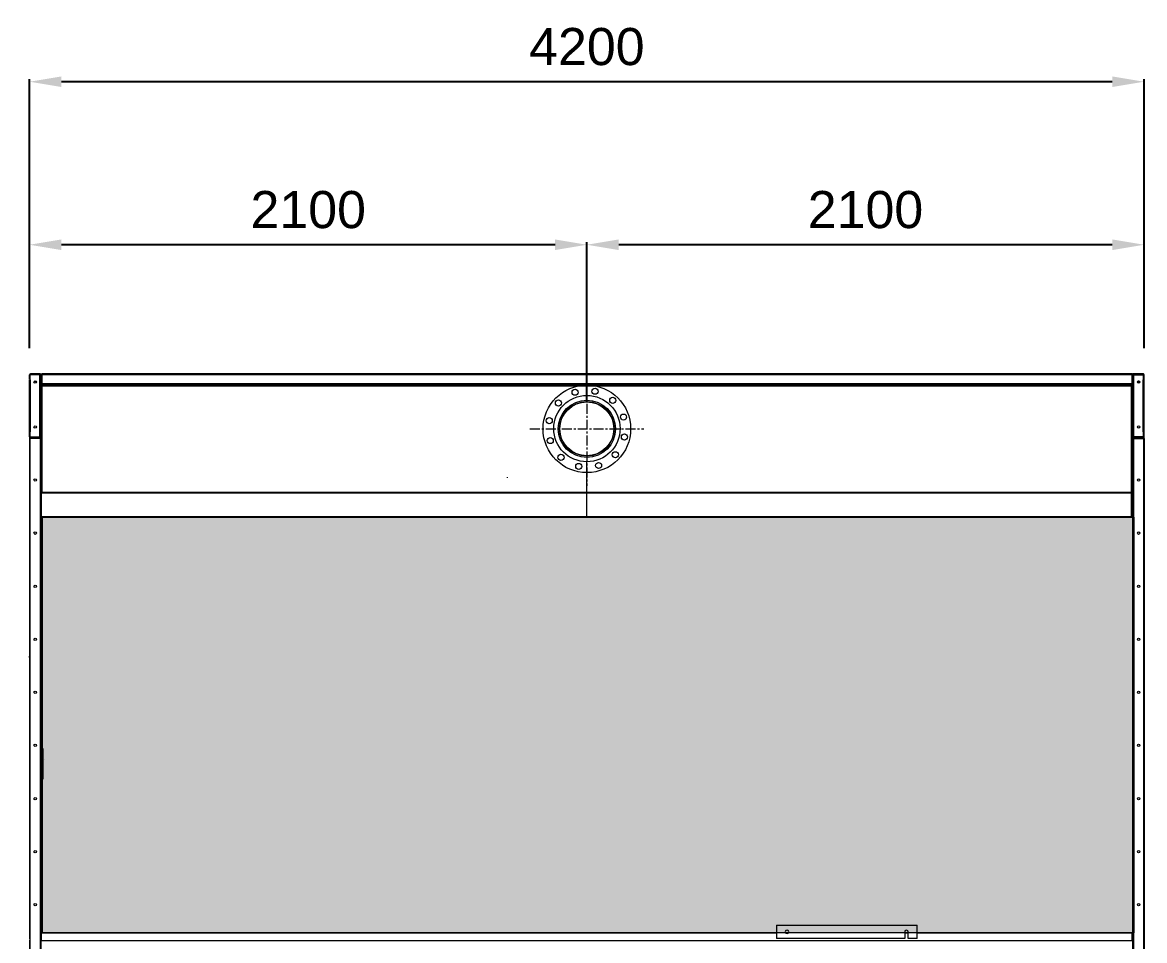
# Model space of a CAD drawing. Header units: millimetres. Extents: x 19537 to 50503, y 7619 to 29516.
# Drawn here: x 22318 to 26547, y 16584 to 20044 of the extents above; entities that cross this region are included whole.
import ezdxf

# ---------------------------------------------------------------- set-up
doc = ezdxf.new("R2010")
doc.units = ezdxf.units.MM
doc.linetypes.add('CENTER', pattern=[2, 1.25, -0.25, 0.25, -0.25])
doc.layers.add('center', color=1, linetype='CENTER')
doc.styles.get("Standard").update_dxf_attribs({"font": 'arial.ttf'})
doc.dimstyles.new('1.40', dxfattribs={"dimscale": 20, "dimtxt": 1.5, "dimasz": 1, "dimexe": 0.5, "dimexo": 0.5, "dimgap": 0.5, "dimtad": 1, "dimdec": 0, "dimzin": 0, "dimdsep": 46, "dimtxsty": 'Standard', "dimcen": 0, "dimclrd": 2, "dimclre": 2, "dimclrt": 3, "dimadec": 0, "dimazin": 0, "dimtfac": 1, "dimtdec": 0, "dimtmove": 0, "dimatfit": 0, "dimfxl": 1, "dimtolj": 1, "dimtzin": 0, "dimlwd": -1, "dimlwe": -1, "dimarcsym": 0})

# ---------------------------------------------------------------- blocks, each defined once
blk = doc.blocks.new('*D234')
at = {"color": 2, "transparency": 16777216}
for p, q in [((22345.3, 18815.8), (22345.3, 19215.9)), ((24325.3, 19205.9), (22465.3, 19205.9)), ((24445.3, 18613.2), (24445.3, 19215.9))]:
    blk.add_line(p, q, dxfattribs=at)
for points in [[(22465.3, 19225.9), (22465.3, 19185.9), (22345.3, 19205.9)], [(24325.3, 19225.9), (24325.3, 19185.9), (24445.3, 19205.9)]]:
    blk.add_solid(points, dxfattribs=at)
at = {"layer": 'Defpoints', "color": 0, "transparency": 16777216}
for p in [(22345.3, 19205.9), (22345.3, 18715.8), (24445.3, 18513.2)]:
    blk.add_point(p, dxfattribs=at)
at = {"color": 3, "lineweight": 5, "transparency": 16777216, "insert": (23395.3, 19337.4), "char_height": 140, "attachment_point": 5}
blk.add_mtext('\\A1;2100', dxfattribs=at)
blk = doc.blocks.new('*D228')
at = {"color": 2, "transparency": 16777216}
for p, q in [((24445.3, 18613.2), (24445.3, 19215.9)), ((26425.3, 19205.9), (24565.3, 19205.9)), ((26545.3, 18817.5), (26545.3, 19215.9))]:
    blk.add_line(p, q, dxfattribs=at)
for points in [[(24565.3, 19225.9), (24565.3, 19185.9), (24445.3, 19205.9)], [(26425.3, 19225.9), (26425.3, 19185.9), (26545.3, 19205.9)]]:
    blk.add_solid(points, dxfattribs=at)
at = {"layer": 'Defpoints', "color": 0, "transparency": 16777216}
for p in [(24445.3, 19205.9), (26545.3, 18717.5), (24445.3, 18513.2)]:
    blk.add_point(p, dxfattribs=at)
at = {"color": 3, "lineweight": 5, "transparency": 16777216, "insert": (25495.3, 19337.4), "char_height": 140, "attachment_point": 5}
blk.add_mtext('\\A1;2100', dxfattribs=at)
blk = doc.blocks.new('*D235')
at = {"color": 2, "transparency": 16777216}
for p, q in [((22345.3, 18815.8), (22345.3, 19830.2)), ((26425.3, 19820.2), (22465.3, 19820.2)), ((26545.3, 18815.9), (26545.3, 19830.2))]:
    blk.add_line(p, q, dxfattribs=at)
for points in [[(22465.3, 19840.2), (22465.3, 19800.2), (22345.3, 19820.2)], [(26425.3, 19840.2), (26425.3, 19800.2), (26545.3, 19820.2)]]:
    blk.add_solid(points, dxfattribs=at)
at = {"layer": 'Defpoints', "color": 0, "transparency": 16777216}
for p in [(22345.3, 19820.2), (22345.3, 18715.8), (26545.3, 18715.9)]:
    blk.add_point(p, dxfattribs=at)
at = {"color": 3, "lineweight": 5, "transparency": 16777216, "insert": (24445.3, 19951.7), "char_height": 140, "attachment_point": 5}
blk.add_mtext('\\A1;4200', dxfattribs=at)
blk = doc.blocks.new('*D236')
at = {"color": 2, "transparency": 16777216}
for p, q in [((22248.7, 18719.2), (21604.8, 18719.2)), ((21614.8, 18599.2), (21614.8, 15239.2)), ((22248.7, 15119.2), (21604.8, 15119.2))]:
    blk.add_line(p, q, dxfattribs=at)
for points in [[(21594.8, 18599.2), (21634.8, 18599.2), (21614.8, 18719.2)], [(21594.8, 15239.2), (21634.8, 15239.2), (21614.8, 15119.2)]]:
    blk.add_solid(points, dxfattribs=at)
at = {"layer": 'Defpoints', "color": 0, "transparency": 16777216}
for p in [(22348.7, 18719.2), (21614.8, 15119.2), (22348.7, 15119.2)]:
    blk.add_point(p, dxfattribs=at)
at = {"color": 3, "lineweight": 5, "transparency": 16777216, "insert": (21483.3, 16919.2), "char_height": 140, "attachment_point": 5, "rotation": 90}
blk.add_mtext('\\A1;3600', dxfattribs=at)
blk = doc.blocks.new('3')
at = {"lineweight": 20}
h = blk.add_hatch(dxfattribs=at)
h.set_pattern_fill('HONEY', scale=12)
h.set_pattern_definition([(0, (-387354.137, -71442.375), (57.15, 32.9955677), [38.1, -76.2]), (120, (-387354.137, -71442.375), (-57.15, 32.995568), [38.1, -76.2]), (60, (-387354.137, -71442.375), (1e-07, 65.9911357), [-76.2, 38.1])])
h.paths.add_polyline_path([(26506.1, 16613), (26506.1, 18179.5), (22392.7, 18179.5), (22392.7, 16613)])
at = {"color": 7, "lineweight": 20, "ltscale": 0.006917}
for p, q in [((22345.3, 18699.2), (22345.3, 18715.8)), ((22345.3, 18699.2), (22345.3, 18715.8)), ((26543.3, 18699.2), (26543.3, 18715.8)), ((26545.3, 18699.2), (26545.3, 18715.8)), ((22345.3, 18499.2), (22345.3, 18482.6)), ((22345.3, 18482.6), (22345.3, 18499.2)), ((26543.3, 18482.6), (26543.3, 18499.2)), ((26545.3, 18482.6), (26545.3, 18499.2))]:
    blk.add_line(p, q, dxfattribs=at)
at = {"color": 7, "lineweight": 20, "ltscale": 0.000833333}
for p, q in [((22345.3, 18699.2), (22347.3, 18699.2)), ((22345.3, 18697.2), (22347.3, 18697.2)), ((26545.3, 18699.2), (26543.3, 18699.2)), ((26545.3, 18697.2), (26543.3, 18697.2)), ((22389.3, 18675.5), (22391.3, 18675.5)), ((22389.3, 18673.8), (22391.3, 18673.8)), ((26501.3, 18675.5), (26499.3, 18675.5)), ((26501.3, 18673.8), (26499.3, 18673.8)), ((22345.3, 18499.2), (22347.3, 18499.2)), ((22345.3, 18499.2), (22347.3, 18499.2)), ((26545.3, 18499.2), (26543.3, 18499.2)), ((26545.3, 18499.2), (26543.3, 18499.2)), ((22391.3, 17238.5), (22389.3, 17238.5)), ((22391.3, 17237), (22389.3, 17237))]:
    blk.add_line(p, q, dxfattribs=at)
at = {"color": 7, "lineweight": 20, "ltscale": 0.081667}
for p, q in [((22345.3, 18501.2), (22345.3, 18697.2)), ((22348.7, 18501.2), (22348.7, 18697.2)), ((26541.9, 18501.2), (26541.9, 18697.2)), ((26545.3, 18501.2), (26545.3, 18697.2))]:
    blk.add_line(p, q, dxfattribs=at)
at = {"color": 7, "lineweight": 20, "ltscale": 0.007958}
for p, q in [((22347.3, 18697.2), (22347.3, 18716.3)), ((26543.3, 18697.2), (26543.3, 18716.3)), ((22347.3, 18482.1), (22347.3, 18501.2)), ((26543.3, 18482.1), (26543.3, 18501.2))]:
    blk.add_line(p, q, dxfattribs=at)
at = {"color": 7, "lineweight": 20, "ltscale": 0.01525}
for p, q in [((22383.9, 18716.3), (22347.3, 18716.3)), ((26506.7, 18716.3), (26543.3, 18716.3)), ((22347.3, 18482.1), (22383.9, 18482.1)), ((26543.3, 18482.1), (26506.7, 18482.1))]:
    blk.add_line(p, q, dxfattribs=at)
at = {"color": 7, "lineweight": 20, "ltscale": 0.000583333}
for p, q in [((22348.7, 18697.2), (22347.3, 18697.2)), ((26541.9, 18697.2), (26543.3, 18697.2)), ((22347.3, 18501.2), (22348.7, 18501.2)), ((26543.3, 18501.2), (26541.9, 18501.2))]:
    blk.add_line(p, q, dxfattribs=at)
at = {"color": 7, "lineweight": 20, "ltscale": 0.014667}
for p, q in [((22383.9, 18719.2), (22348.7, 18719.2)), ((22348.7, 18719.2), (22383.9, 18719.2)), ((22383.9, 18717.2), (22348.7, 18717.2)), ((26506.7, 18719.2), (26541.9, 18719.2)), ((26541.9, 18719.2), (26506.7, 18719.2)), ((26506.7, 18717.2), (26541.9, 18717.2)), ((22348.7, 18481.2), (22383.9, 18481.2)), ((22383.9, 18481.2), (22348.7, 18481.2)), ((22348.7, 18479.2), (22383.9, 18479.2)), ((26541.9, 18481.2), (26506.7, 18481.2)), ((26506.7, 18481.2), (26541.9, 18481.2)), ((26541.9, 18479.2), (26506.7, 18479.2))]:
    blk.add_line(p, q, dxfattribs=at)
at = {"color": 7, "lineweight": 20, "ltscale": 0.000374085}
for p, q in [((22350.7, 18716.3), (22350.7, 18717.2)), ((26541.9, 18716.3), (26541.9, 18717.2))]:
    blk.add_line(p, q, dxfattribs=at)
at = {"color": 7, "lineweight": 20, "ltscale": 0.000833263}
blk.add_line((22383.9, 18719.2), (22385.9, 18719.2), dxfattribs=at)
at = {"color": 7, "lineweight": 20, "ltscale": 0.000375}
for p, q in [((22383.9, 18716.3), (22383.9, 18717.2)), ((26506.7, 18716.3), (26506.7, 18717.2)), ((22390.5, 18675.5), (22390.5, 18676.4)), ((26500.1, 18675.5), (26500.1, 18676.4)), ((26501.3, 18674.3), (26501.3, 18675.2)), ((22383.9, 18482.1), (22383.9, 18481.2)), ((26506.7, 18482.1), (26506.7, 18481.2)), ((26501.3, 18460.1), (26501.3, 18459.2))]:
    blk.add_line(p, q, dxfattribs=at)
at = {"color": 7, "lineweight": 20, "ltscale": 0.001002}
for p, q in [((22386.3, 18717.2), (22383.9, 18717.2)), ((26504.3, 18717.2), (26506.7, 18717.2)), ((22386.3, 18481.2), (22383.9, 18481.2)), ((26504.3, 18481.2), (26506.7, 18481.2))]:
    blk.add_line(p, q, dxfattribs=at)
at = {"color": 7, "lineweight": 20, "ltscale": 0.097583}
for p, q in [((22383.9, 18482.1), (22383.9, 18716.3)), ((26506.7, 18482.1), (26506.7, 18716.3))]:
    blk.add_line(p, q, dxfattribs=at)
at = {"color": 7, "lineweight": 20, "ltscale": 0.000448698}
for p, q in [((22386.7, 18717.9), (22385.8, 18717.2)), ((26504, 18717.9), (26504.9, 18717.2)), ((22386.7, 18480.6), (22385.8, 18481.2)), ((26504, 18480.6), (26504.9, 18481.2))]:
    blk.add_line(p, q, dxfattribs=at)
at = {"color": 7, "lineweight": 20, "ltscale": 0.000272626}
blk.add_line((22385.9, 18719.2), (22385.9, 18718.6), dxfattribs=at)
at = {"color": 7, "lineweight": 20, "ltscale": 0.000736965}
blk.add_line((22388.7, 18717.5), (22386.9, 18717.5), dxfattribs=at)
at = {"color": 7, "lineweight": 20, "ltscale": 8.05106e-06}
blk.add_line((22387.3, 18715.9), (22387.3, 18715.8), dxfattribs=at)
blk.add_line((22387.3, 18715.9), (22387.3, 18715.8), dxfattribs=at)
at = {"color": 7, "lineweight": 20, "ltscale": 0.097167}
for p, q in [((22387.3, 18482.6), (22387.3, 18715.8)), ((26503.3, 18482.6), (26503.3, 18715.8)), ((26503.3, 18482.6), (26503.3, 18715.8))]:
    blk.add_line(p, q, dxfattribs=at)
at = {"color": 7, "lineweight": 20, "ltscale": 0.000414935}
for p, q in [((22388.3, 18718.2), (22387.6, 18717.5)), ((22391, 18717.5), (22390.3, 18718.2)), ((26499.6, 18717.5), (26500.3, 18718.2)), ((26502.3, 18718.2), (26501.6, 18717.5))]:
    blk.add_line(p, q, dxfattribs=at)
at = {"color": 7, "lineweight": 20, "ltscale": 0.000125672}
for p, q in [((22389.6, 18717.2), (22389.3, 18717.2)), ((26501.5, 18717.2), (26501.8, 18717.2))]:
    blk.add_line(p, q, dxfattribs=at)
at = {"color": 7, "lineweight": 20, "ltscale": 0.00012559}
blk.add_line((22389.6, 18717.2), (22389.3, 18717.2), dxfattribs=at)
at = {"color": 7, "lineweight": 20, "ltscale": 0.000562231}
blk.add_line((22389.3, 18715.9), (22389.3, 18717.2), dxfattribs=at)
at = {"color": 7, "lineweight": 20, "ltscale": 0.013833}
for p, q in [((22389.3, 18715.8), (22389.3, 18682.6)), ((22391, 18715.8), (22391, 18682.6)), ((26499.6, 18715.8), (26499.6, 18682.6))]:
    blk.add_line(p, q, dxfattribs=at)
at = {"color": 7, "lineweight": 20, "ltscale": 0.000708333}
for p, q in [((22391, 18715.8), (22389.3, 18715.8)), ((22389.3, 18675.5), (22389.3, 18673.8)), ((22391.3, 18675.5), (22391.3, 18673.8)), ((26499.3, 18675.5), (26499.3, 18673.8)), ((26499.6, 18681.2), (26501.3, 18681.2)), ((26501.3, 18675.5), (26501.3, 18673.8))]:
    blk.add_line(p, q, dxfattribs=at)
at = {"color": 7, "lineweight": 20, "ltscale": 0.001131}
for p, q in [((22391, 18715.8), (22391, 18718.5)), ((26499.6, 18718.5), (26499.6, 18715.8))]:
    blk.add_line(p, q, dxfattribs=at)
at = {"color": 7, "lineweight": 20}
for p, q in [((26499.6, 18715.8), (22391, 18715.8)), ((26497.9, 18719.2), (22392.7, 18719.2)), ((22391, 18682.6), (26499.6, 18682.6)), ((22391, 18679.2), (26499.6, 18679.2)), ((22392.7, 18677.2), (26497.9, 18677.2)), ((22392.7, 18673.8), (26497.9, 18673.8)), ((23939.3, 18677.6), (22601, 18677.6)), ((26464.7, 18677.6), (24351.3, 18677.6)), ((26503.3, 15624), (26503.3, 18546.2)), ((22384.5, 18481.2), (22384.5, 15622.6)), ((22387.3, 18482.6), (22387.3, 15624)), ((26506.1, 15622.6), (26506.1, 18481.2)), ((22346.5, 18475.8), (22346.5, 15622.6)), ((26544.1, 15622.6), (26544.1, 18475.8)), ((26546.9, 15622.6), (26546.9, 18475.8)), ((26503.3, 18272.9), (22392.7, 18272.9)), ((26503.3, 18269.6), (22392.7, 18269.6)), ((22384.5, 18179.5), (26503.3, 18179.5)), ((22387.3, 18182.1), (26503.3, 18182.1)), ((22390.7, 16584.3), (26499.9, 16584.3)), ((25159.7, 16611.4), (22390.9, 16611.4)), ((25159.7, 16613), (22395.3, 16613))]:
    blk.add_line(p, q, dxfattribs=at)
at = {"color": 7, "lineweight": 20, "ltscale": 4.99865e-05}
blk.add_line((22392.6, 18719.2), (22392.7, 18719.2), dxfattribs=at)
at = {"color": 7, "lineweight": 20, "ltscale": 1.75167e-05}
blk.add_line((22392.7, 18719.2), (22392.7, 18719.2), dxfattribs=at)
at = {"color": 7, "lineweight": 20, "ltscale": 1.55221e-05}
blk.add_line((22392.7, 18719.2), (22392.7, 18719.2), dxfattribs=at)
at = {"color": 7, "lineweight": 20, "ltscale": 4.33485e-05}
blk.add_line((22394.6, 18719.2), (22394.7, 18719.2), dxfattribs=at)
at = {"color": 7, "lineweight": 20, "ltscale": 4.06755e-05}
blk.add_line((22394.6, 18719.2), (22394.7, 18719.2), dxfattribs=at)
at = {"color": 7, "lineweight": 20, "ltscale": 3.95576e-05}
blk.add_line((22394.6, 18719.2), (22394.7, 18719.2), dxfattribs=at)
at = {"color": 7, "lineweight": 20, "ltscale": 3.00579e-05}
blk.add_line((22394.7, 18719.2), (22394.7, 18719.2), dxfattribs=at)
at = {"color": 7, "lineweight": 20, "ltscale": 1.78003e-05}
blk.add_line((22394.7, 18719.2), (22394.7, 18719.2), dxfattribs=at)
at = {"color": 7, "lineweight": 20, "ltscale": 1.24791e-05}
blk.add_line((22394.7, 18719.2), (22394.7, 18719.2), dxfattribs=at)
at = {"color": 7, "lineweight": 20, "ltscale": 2.871e-05}
blk.add_line((22394.7, 18719.2), (22394.7, 18719.2), dxfattribs=at)
at = {"color": 7, "lineweight": 20, "ltscale": 0.000208336}
blk.add_line((26497.9, 18719.2), (26498.4, 18719.2), dxfattribs=at)
at = {"color": 7, "lineweight": 20, "ltscale": 2.9878e-05}
blk.add_line((26498, 18719.2), (26497.9, 18719.2), dxfattribs=at)
at = {"color": 7, "lineweight": 20, "ltscale": 1.24078e-05}
blk.add_line((26498, 18719.2), (26497.9, 18719.2), dxfattribs=at)
at = {"color": 7, "lineweight": 20, "ltscale": 7.39921e-06}
blk.add_line((26498, 18719.2), (26497.9, 18719.2), dxfattribs=at)
at = {"color": 7, "lineweight": 20, "ltscale": 1.55721e-05}
blk.add_line((26498.4, 18719.2), (26498.4, 18719.2), dxfattribs=at)
at = {"color": 7, "lineweight": 20, "ltscale": 0.000625116}
blk.add_line((26499.9, 18719.2), (26498.4, 18719.2), dxfattribs=at)
at = {"color": 7, "lineweight": 20, "ltscale": 0.000708334}
blk.add_line((26499.6, 18715.8), (26501.3, 18715.8), dxfattribs=at)
at = {"color": 7, "lineweight": 20, "ltscale": 4.50677e-05}
blk.add_line((26500, 18719.2), (26499.9, 18719.2), dxfattribs=at)
at = {"color": 7, "lineweight": 20, "ltscale": 1.38381e-05}
blk.add_line((26500, 18719.2), (26499.9, 18719.2), dxfattribs=at)
at = {"color": 7, "lineweight": 20, "ltscale": 1.22548e-05}
blk.add_line((26500, 18719.2), (26499.9, 18719.2), dxfattribs=at)
at = {"color": 7, "lineweight": 20, "ltscale": 6.372e-06}
blk.add_line((26500, 18719.2), (26499.9, 18719.2), dxfattribs=at)
at = {"color": 7, "lineweight": 20, "ltscale": 1.23239e-05}
blk.add_line((26500, 18719.2), (26499.9, 18719.2), dxfattribs=at)
at = {"color": 7, "lineweight": 20, "ltscale": 0.000334243}
blk.add_line((26501, 18717.2), (26501.8, 18717.2), dxfattribs=at)
at = {"color": 7, "lineweight": 20, "ltscale": 0.014417}
blk.add_line((26501.3, 18681.2), (26501.3, 18715.8), dxfattribs=at)
at = {"color": 7, "lineweight": 20, "ltscale": 0.000547297}
blk.add_line((26501.6, 18718.5), (26501.6, 18717.2), dxfattribs=at)
at = {"color": 7, "lineweight": 20, "ltscale": 0.015}
blk.add_line((26501.8, 18717.2), (26501.8, 18681.2), dxfattribs=at)
at = {"color": 7, "lineweight": 20, "ltscale": 0.00062562}
blk.add_line((26503.3, 18715.8), (26501.8, 18715.8), dxfattribs=at)
at = {"color": 7, "lineweight": 20, "ltscale": 0.000331381}
blk.add_line((26502.5, 18718.1), (26503, 18717.5), dxfattribs=at)
at = {"color": 7, "lineweight": 20, "ltscale": 0.000379592}
blk.add_line((26502.9, 18717.5), (26503.8, 18717.5), dxfattribs=at)
at = {"color": 7, "lineweight": 20, "ltscale": 0.000832099}
blk.add_line((26506.7, 18719.2), (26504.7, 18719.2), dxfattribs=at)
at = {"color": 7, "lineweight": 20, "ltscale": 0.000271651}
blk.add_line((26504.7, 18719.2), (26504.7, 18718.6), dxfattribs=at)
at = {"color": 7, "lineweight": 20, "ltscale": 0.000583263}
blk.add_line((26543.3, 18719.2), (26541.9, 18719.2), dxfattribs=at)
at = {"color": 7, "lineweight": 20, "ltscale": 0.000127061}
blk.add_line((26543.3, 18719.2), (26543.3, 18718.9), dxfattribs=at)
at = {"color": 7, "lineweight": 20, "ltscale": 0.00018978}
blk.add_line((26544.9, 18717.5), (26545.3, 18717.5), dxfattribs=at)
at = {"color": 7, "lineweight": 20, "ltscale": 0.000708455}
blk.add_line((26545.3, 18715.8), (26545.3, 18717.5), dxfattribs=at)
at = {"color": 7, "lineweight": 20, "ltscale": 0.000832424}
blk.add_line((26545.3, 18697.2), (26545.3, 18699.2), dxfattribs=at)
at = {"color": 7, "lineweight": 20, "ltscale": 0.000833337}
for p, q in [((22389.3, 18673.8), (22387.3, 18673.8)), ((26501.3, 18673.8), (26503.3, 18673.8))]:
    blk.add_line(p, q, dxfattribs=at)
at = {"color": 7, "lineweight": 20, "ltscale": 0.053167}
blk.add_line((22387.3, 18673.8), (22387.3, 18546.2), dxfattribs=at)
at = {"color": 7, "lineweight": 20, "ltscale": 0.000561904}
blk.add_line((22389.3, 18681.2), (22389.3, 18682.6), dxfattribs=at)
at = {"color": 7, "lineweight": 20, "ltscale": 0.000125435}
blk.add_line((22389.6, 18681.2), (22389.3, 18681.2), dxfattribs=at)
at = {"color": 7, "lineweight": 20, "ltscale": 0.002375}
blk.add_line((22389.3, 18675.5), (22389.3, 18681.2), dxfattribs=at)
at = {"color": 7, "lineweight": 20, "ltscale": 0.000707554}
blk.add_line((22389.3, 18679.2), (22391, 18679.2), dxfattribs=at)
at = {"color": 7, "lineweight": 20, "ltscale": 0.000707705}
blk.add_line((22389.3, 18677.2), (22391, 18677.2), dxfattribs=at)
at = {"color": 7, "lineweight": 20, "ltscale": 0.142705}
for p, q in [((22389.3, 18331.3), (22389.3, 18673.8)), ((22392.7, 18269.6), (22392.7, 18673.8)), ((26497.9, 18179.5), (26497.9, 18673.8)), ((26501.3, 18182.1), (26501.3, 18673.8))]:
    blk.add_line(p, q, dxfattribs=at)
at = {"color": 7, "lineweight": 20, "ltscale": 0.001417}
for p, q in [((22392.7, 18673.8), (22389.3, 18673.8)), ((22391, 18682.6), (22391, 18679.2)), ((22392.7, 18673.8), (22392.7, 18677.2)), ((24145.3, 18673.8), (24145.3, 18677.2)), ((26497.9, 18673.8), (26497.9, 18677.2)), ((26497.9, 18673.8), (26501.3, 18673.8)), ((26499.6, 18682.6), (26499.6, 18679.2)), ((22345.3, 18501.2), (22348.7, 18501.2)), ((26545.3, 18501.2), (26541.9, 18501.2))]:
    blk.add_line(p, q, dxfattribs=at)
at = {"color": 7, "lineweight": 20, "ltscale": 0.00075}
for p, q in [((22392.3, 18676.4), (22390.5, 18676.4)), ((26498.3, 18676.4), (26500.1, 18676.4))]:
    blk.add_line(p, q, dxfattribs=at)
at = {"color": 7, "lineweight": 20, "ltscale": 5.91962e-05}
blk.add_line((22390.8, 18676.4), (22390.7, 18676.5), dxfattribs=at)
at = {"color": 7, "lineweight": 20, "ltscale": 0.000832499}
blk.add_line((22391, 18679.2), (22391, 18677.2), dxfattribs=at)
at = {"color": 7, "lineweight": 20, "ltscale": 0.000333342}
for p, q in [((22391, 18677.2), (22391, 18676.4)), ((26499.6, 18677.2), (26499.6, 18676.4))]:
    blk.add_line(p, q, dxfattribs=at)
at = {"color": 7, "lineweight": 20, "ltscale": 0.000708193}
blk.add_line((22391, 18677.2), (22392.7, 18677.2), dxfattribs=at)
at = {"color": 7, "lineweight": 20, "ltscale": 0.000166667}
for p, q in [((22392.7, 18676.4), (22392.3, 18676.4)), ((26497.9, 18676.4), (26498.3, 18676.4))]:
    blk.add_line(p, q, dxfattribs=at)
at = {"color": 7, "lineweight": 20, "ltscale": 5.54767e-06}
blk.add_line((22392.7, 18677.2), (22392.7, 18677.2), dxfattribs=at)
at = {"color": 7, "lineweight": 20, "ltscale": 1.09406e-05}
blk.add_line((22392.7, 18677.2), (22392.7, 18677.2), dxfattribs=at)
at = {"color": 7, "lineweight": 20, "ltscale": 0.00067235}
for p, q in [((22425.9, 18677.6), (22425.9, 18679.2)), ((26464.7, 18677.6), (26464.7, 18679.2))]:
    blk.add_line(p, q, dxfattribs=at)
at = {"color": 7, "lineweight": 20, "ltscale": 0.043924}
blk.add_line((22531.4, 18677.6), (22425.9, 18677.6), dxfattribs=at)
at = {"color": 7, "lineweight": 20, "ltscale": 0.000160787}
for p, q in [((22425.9, 18677.2), (22425.9, 18677.6)), ((26464.7, 18677.2), (26464.7, 18677.6))]:
    blk.add_line(p, q, dxfattribs=at)
at = {"color": 7, "lineweight": 20, "ltscale": 0.001149}
for p, q in [((22529.8, 18679.2), (22531.7, 18677.2)), ((22537, 18679.2), (22538.9, 18677.2)), ((22552.4, 18677.2), (22550.5, 18679.2)), ((22578.1, 18679.2), (22580, 18677.2)), ((22593.5, 18677.2), (22591.6, 18679.2)), ((22600.7, 18677.2), (22598.8, 18679.2)), ((22601.3, 18677.2), (22599.4, 18679.2))]:
    blk.add_line(p, q, dxfattribs=at)
at = {"color": 7, "lineweight": 20, "ltscale": 5.44556e-06}
for p, q in [((23263, 18677.2), (23262.9, 18677.2)), ((25018, 18677.2), (25017.9, 18677.2))]:
    blk.add_line(p, q, dxfattribs=at)
at = {"color": 7, "lineweight": 20, "ltscale": 9.52934e-06}
for p, q in [((23263, 18677.2), (23262.9, 18677.2)), ((26496.5, 18677.2), (26496.4, 18677.2))]:
    blk.add_line(p, q, dxfattribs=at)
at = {"color": 7, "lineweight": 20, "ltscale": 5.46643e-06}
for p, q in [((23271.2, 18677.2), (23271.2, 18677.2)), ((25026.2, 18677.2), (25026.2, 18677.2))]:
    blk.add_line(p, q, dxfattribs=at)
at = {"color": 7, "lineweight": 20, "ltscale": 9.52935e-06}
for p, q in [((23271.2, 18677.2), (23271.2, 18677.2)), ((25026.2, 18677.2), (25026.2, 18677.2))]:
    blk.add_line(p, q, dxfattribs=at)
at = {"color": 7, "lineweight": 20, "ltscale": 0.00083348}
blk.add_line((23939.3, 18677.2), (23939.3, 18679.2), dxfattribs=at)
at = {"color": 7, "lineweight": 20, "ltscale": 0.000833322}
blk.add_line((24351.3, 18679.2), (24351.3, 18677.2), dxfattribs=at)
at = {"color": 7, "lineweight": 20, "ltscale": 0.014833}
blk.add_line((24445.3, 18638.2), (24445.3, 18673.8), dxfattribs=at)
at = {"color": 7, "lineweight": 20, "ltscale": 9.52936e-06}
blk.add_line((25018, 18677.2), (25017.9, 18677.2), dxfattribs=at)
at = {"color": 7, "lineweight": 20, "ltscale": 1.33962e-05}
blk.add_line((26496.5, 18677.2), (26496.4, 18677.2), dxfattribs=at)
at = {"color": 7, "lineweight": 20, "ltscale": 0.000708462}
blk.add_line((26499.6, 18677.2), (26497.9, 18677.2), dxfattribs=at)
at = {"color": 7, "lineweight": 20, "ltscale": 0.000874532}
blk.add_line((26499.6, 18679.3), (26499.6, 18677.2), dxfattribs=at)
at = {"color": 7, "lineweight": 20, "ltscale": 0.00083325}
blk.add_line((26501.6, 18679.2), (26499.6, 18679.2), dxfattribs=at)
at = {"color": 7, "lineweight": 20, "ltscale": 0.000708036}
blk.add_line((26499.6, 18677.2), (26501.3, 18677.2), dxfattribs=at)
at = {"color": 7, "lineweight": 20, "ltscale": 0.000208346}
blk.add_line((26501.3, 18681.2), (26501.8, 18681.2), dxfattribs=at)
at = {"color": 7, "lineweight": 20, "ltscale": 0.001543}
blk.add_line((26501.3, 18675.5), (26501.3, 18679.2), dxfattribs=at)
at = {"color": 7, "lineweight": 20, "ltscale": 1.27636e-06}
blk.add_line((26501.3, 18674.3), (26501.3, 18674.3), dxfattribs=at)
at = {"color": 7, "lineweight": 20, "ltscale": 0.000831268}
blk.add_line((26501.6, 18681.2), (26501.6, 18679.2), dxfattribs=at)
at = {"color": 7, "lineweight": 20, "ltscale": 0.000625612}
blk.add_line((26503.3, 18681.2), (26501.8, 18681.2), dxfattribs=at)
at = {"color": 7, "lineweight": 20, "ltscale": 0.000833201}
blk.add_line((22387.3, 18546.2), (22389.3, 18546.2), dxfattribs=at)
at = {"color": 7, "lineweight": 20, "ltscale": 0.403744}
blk.add_line((22389.3, 18547.4), (22389.3, 17238.5), dxfattribs=at)
at = {"color": 7, "lineweight": 20, "ltscale": 0.000833465}
blk.add_line((26503.3, 18546.2), (26501.3, 18546.2), dxfattribs=at)
at = {"color": 7, "lineweight": 20, "ltscale": 0.352083}
blk.add_line((22345.3, 18501.2), (22345.3, 17656.2), dxfattribs=at)
at = {"color": 7, "lineweight": 20, "ltscale": 0.000957772}
blk.add_line((22347.3, 18477.2), (22347.3, 18479.5), dxfattribs=at)
at = {"color": 7, "lineweight": 20, "ltscale": 0.000375915}
blk.add_line((22350.7, 18481.2), (22350.7, 18482.1), dxfattribs=at)
at = {"color": 7, "lineweight": 20, "ltscale": 0.000832784}
blk.add_line((22350.7, 18477.2), (22350.7, 18479.2), dxfattribs=at)
at = {"color": 7, "lineweight": 20, "ltscale": 0.001261}
blk.add_line((22385.9, 18476.9), (22385.9, 18479.9), dxfattribs=at)
at = {"color": 7, "lineweight": 20, "ltscale": 1.56939e-05}
blk.add_line((22387.3, 18482.6), (22387.3, 18482.6), dxfattribs=at)
at = {"color": 7, "lineweight": 20, "ltscale": 8.33834e-06}
blk.add_line((22387.3, 18482.6), (22387.3, 18482.6), dxfattribs=at)
at = {"color": 7, "lineweight": 20, "ltscale": 0.00337}
blk.add_line((26503.3, 18474.5), (26503.3, 18482.6), dxfattribs=at)
at = {"color": 7, "lineweight": 20, "ltscale": 0.000832722}
for p, q in [((26506.7, 18477.2), (26506.7, 18479.2)), ((26541.9, 18477.2), (26541.9, 18479.2))]:
    blk.add_line(p, q, dxfattribs=at)
at = {"color": 7, "lineweight": 20, "ltscale": 0.000374998}
blk.add_line((26541.9, 18481.2), (26541.9, 18482.1), dxfattribs=at)
at = {"color": 7, "lineweight": 20, "ltscale": 0.000832419}
blk.add_line((26545.3, 18499.2), (26545.3, 18501.2), dxfattribs=at)
at = {"color": 7, "lineweight": 20, "ltscale": 0.002832}
blk.add_line((26545.3, 18475.8), (26545.3, 18482.6), dxfattribs=at)
at = {"color": 7, "lineweight": 20, "ltscale": 0.000500046}
blk.add_line((22346.5, 18475.8), (22345.3, 18475.8), dxfattribs=at)
at = {"color": 7, "lineweight": 20, "ltscale": 0.015833}
for p, q in [((22384.5, 18475.8), (22346.5, 18475.8)), ((26506.1, 18475.8), (26544.1, 18475.8))]:
    blk.add_line(p, q, dxfattribs=at)
at = {"color": 7, "lineweight": 20, "ltscale": 0.015667}
for p, q in [((22346.9, 18477.2), (22384.5, 18477.2)), ((26543.7, 18477.2), (26506.1, 18477.2))]:
    blk.add_line(p, q, dxfattribs=at)
at = {"color": 7, "lineweight": 20, "ltscale": 0.000583334}
for p, q in [((22346.9, 18477.2), (22346.9, 18475.8)), ((22384.5, 18477.2), (22384.5, 18475.8)), ((26506.1, 18477.2), (26506.1, 18475.8)), ((26543.7, 18477.2), (26543.7, 18475.8))]:
    blk.add_line(p, q, dxfattribs=at)
at = {"color": 7, "lineweight": 20, "ltscale": 0.000912135}
for p, q in [((22384.5, 18475.8), (22386.7, 18475.8)), ((26504, 18475.8), (26506.1, 18475.8))]:
    blk.add_line(p, q, dxfattribs=at)
at = {"color": 7, "lineweight": 20, "ltscale": 0.000341711}
for p, q in [((22386.5, 18476.4), (22385.9, 18475.8)), ((26504.2, 18476.4), (26504.7, 18475.8))]:
    blk.add_line(p, q, dxfattribs=at)
at = {"color": 7, "lineweight": 20, "ltscale": 8.83136e-06}
blk.add_line((22387.3, 18474.5), (22387.3, 18474.4), dxfattribs=at)
at = {"color": 7, "lineweight": 20, "ltscale": 8.87683e-06}
blk.add_line((22387.3, 18474.5), (22387.3, 18474.4), dxfattribs=at)
at = {"color": 7, "lineweight": 20, "ltscale": 3.11303e-05}
blk.add_line((22387.3, 18474.5), (22387.3, 18474.4), dxfattribs=at)
at = {"color": 7, "lineweight": 20, "ltscale": 1.44681e-05}
blk.add_line((22387.3, 18474.5), (22387.3, 18474.4), dxfattribs=at)
at = {"color": 7, "lineweight": 20, "ltscale": 3.11304e-05}
blk.add_line((22387.3, 18474.5), (22387.3, 18474.4), dxfattribs=at)
at = {"color": 7, "lineweight": 20, "ltscale": 0.001167}
blk.add_line((26544.1, 18475.8), (26546.9, 18475.8), dxfattribs=at)
at = {"color": 7, "lineweight": 20, "ltscale": 0.024121}
blk.add_line((24445.3, 18330.3), (24445.3, 18388.2), dxfattribs=at)
at = {"color": 7, "lineweight": 20, "ltscale": 0.001354}
for p, q in [((24145.3, 18330.3), (24145.3, 18327.1)), ((24145.3, 18272.9), (24145.3, 18269.6))]:
    blk.add_line(p, q, dxfattribs=at)
at = {"color": 7, "lineweight": 20, "ltscale": 0.036483}
blk.add_line((24445.3, 18182.1), (24445.3, 18347.2), dxfattribs=at)
at = {"color": 7, "lineweight": 20, "ltscale": 0.392019}
blk.add_line((22391.3, 18182.1), (22391.3, 17238.5), dxfattribs=at)
at = {"color": 7, "lineweight": 20, "ltscale": 0.363192}
blk.add_line((22392.7, 18182.1), (22392.7, 17307.7), dxfattribs=at)
at = {"color": 7, "lineweight": 20, "ltscale": 0.002167}
for p, q in [((22343.7, 17656.2), (22343.7, 17651)), ((22394.8, 17262.5), (22394.8, 17267.7)), ((22394.8, 17237.9), (22394.8, 17232.7))]:
    blk.add_line(p, q, dxfattribs=at)
at = {"color": 7, "lineweight": 20, "ltscale": 0.000666667}
for p, q in [((22345.3, 17656.2), (22343.7, 17656.2)), ((22345.3, 17651), (22343.7, 17651)), ((22389.3, 16613.2), (22390.9, 16613.2)), ((26501.3, 16613.2), (26499.7, 16613.2))]:
    blk.add_line(p, q, dxfattribs=at)
at = {"color": 7, "lineweight": 20, "ltscale": 0.441833}
blk.add_line((22345.3, 17651), (22345.3, 16590.6), dxfattribs=at)
at = {"color": 7, "lineweight": 20, "ltscale": 0.047917}
for p, q in [((22391.6, 17307.7), (22391.6, 17192.7)), ((22394.8, 17307.7), (22394.8, 17192.7))]:
    blk.add_line(p, q, dxfattribs=at)
at = {"color": 7, "lineweight": 20, "ltscale": 0.001333}
for p, q in [((22391.6, 17307.7), (22394.8, 17307.7)), ((22391.6, 17192.7), (22394.8, 17192.7))]:
    blk.add_line(p, q, dxfattribs=at)
at = {"color": 7, "lineweight": 20, "ltscale": 0.01025}
blk.add_line((22394.8, 17262.5), (22394.8, 17237.9), dxfattribs=at)
at = {"color": 7, "lineweight": 20, "ltscale": 0.000658263}
blk.add_line((22389.3, 17238.5), (22389.3, 17237), dxfattribs=at)
at = {"color": 7, "lineweight": 20, "ltscale": 0.259889}
blk.add_line((22389.3, 16613.2), (22389.3, 17237), dxfattribs=at)
at = {"color": 7, "lineweight": 20, "ltscale": 0.001329}
blk.add_line((22391.3, 17238.5), (22391.3, 17235.4), dxfattribs=at)
at = {"color": 7, "lineweight": 20, "ltscale": 0.260664}
blk.add_line((22391.3, 16611.4), (22391.3, 17237), dxfattribs=at)
at = {"color": 7, "lineweight": 20, "ltscale": 0.242234}
blk.add_line((22392.7, 17192.7), (22392.7, 16611.4), dxfattribs=at)
at = {"color": 7, "lineweight": 20, "ltscale": 0.220833}
blk.add_line((25159.7, 16641.8), (25689.7, 16641.8), dxfattribs=at)
at = {"color": 7, "lineweight": 20, "ltscale": 0.020754}
for p, q in [((25159.7, 16641.8), (25159.7, 16592)), ((25689.7, 16592), (25689.7, 16641.8))]:
    blk.add_line(p, q, dxfattribs=at)
at = {"color": 7, "lineweight": 20, "ltscale": 0.44375}
blk.add_line((22345.3, 16585.4), (22345.3, 15520.4), dxfattribs=at)
at = {"color": 7, "lineweight": 20, "ltscale": 0.012167}
for p, q in [((22389.3, 16584), (22389.3, 16613.2)), ((26501.3, 16613.2), (26501.3, 16584))]:
    blk.add_line(p, q, dxfattribs=at)
at = {"color": 7, "lineweight": 20, "ltscale": 0.01129}
for p, q in [((22390.7, 16584.3), (22390.7, 16611.4)), ((26499.9, 16584.3), (26499.9, 16611.4))]:
    blk.add_line(p, q, dxfattribs=at)
at = {"color": 7, "lineweight": 20, "ltscale": 0.000967409}
for p, q in [((22390.7, 16582), (22390.7, 16584.3)), ((26499.9, 16582), (26499.9, 16584.3))]:
    blk.add_line(p, q, dxfattribs=at)
at = {"color": 7, "lineweight": 20, "ltscale": 0.000666714}
for p, q in [((22395.3, 16613), (22395.3, 16611.4)), ((26486.3, 16613), (26486.3, 16611.4))]:
    blk.add_line(p, q, dxfattribs=at)
at = {"color": 7, "lineweight": 20, "ltscale": 0.201458}
for p, q in [((25643.2, 16592), (25159.7, 16592)), ((25643.2, 16591.9), (25159.7, 16591.9))]:
    blk.add_line(p, q, dxfattribs=at)
at = {"color": 7, "lineweight": 20, "ltscale": 7.26298e-05}
for p, q in [((25159.7, 16592), (25159.7, 16591.9)), ((25643.2, 16592), (25643.2, 16591.9)), ((25656.2, 16592), (25656.2, 16591.9)), ((25689.7, 16592), (25689.7, 16591.9))]:
    blk.add_line(p, q, dxfattribs=at)
at = {"color": 7, "lineweight": 20, "ltscale": 0.004285}
blk.add_line((25204.9, 16613), (25194.6, 16613), dxfattribs=at)
at = {"color": 7, "lineweight": 20, "ltscale": 0.002776}
blk.add_line((25203.1, 16611.4), (25196.4, 16611.4), dxfattribs=at)
at = {"color": 7, "lineweight": 20, "ltscale": 0.010377}
for p, q in [((25643.2, 16616.9), (25643.2, 16592)), ((25656.2, 16592), (25656.2, 16616.9))]:
    blk.add_line(p, q, dxfattribs=at)
at = {"color": 7, "lineweight": 20, "ltscale": 0.005417}
for p, q in [((25656.2, 16613), (25643.2, 16613)), ((25656.2, 16611.4), (25643.2, 16611.4))]:
    blk.add_line(p, q, dxfattribs=at)
at = {"color": 7, "lineweight": 20, "ltscale": 0.013958}
for p, q in [((25689.7, 16592), (25656.2, 16592)), ((25689.7, 16591.9), (25656.2, 16591.9))]:
    blk.add_line(p, q, dxfattribs=at)
at = {"color": 7, "lineweight": 20, "ltscale": 0.081917}
blk.add_line((26486.3, 16613), (25689.7, 16613), dxfattribs=at)
at = {"color": 7, "lineweight": 20, "ltscale": 0.0875}
blk.add_line((26499.7, 16611.4), (25689.7, 16611.4), dxfattribs=at)
at = {"color": 0, "lineweight": 20}
for p, q in [((26499.7, 16613.2), (26499.7, 16611.4)), ((26499.7, 16611.4), (26499.9, 16611.4))]:
    blk.add_line(p, q, dxfattribs=at)
blk.add_lwpolyline([(22392.7, 18179.5), (26506.1, 18179.5), (26506.1, 16613), (22392.7, 16613)], close=True, dxfattribs=at)
at = {"color": 7, "lineweight": 20}
for centre, radius in [((22366.3, 18689.2), 4.5), ((26524.3, 18689.2), 4.5), ((24445.3, 18512.2), 165), ((24401.1, 18650.3), 11.5), ((24476.1, 18653.9), 11.5), ((24445.3, 18513.2), 125), ((24338, 18609.7), 11.5), ((24445.3, 18512.2), 108.2), ((24445.3, 18512.2), 102.5), ((24445.3, 18512.2), 101.8), ((24542.8, 18619.6), 11.5), ((24583.4, 18556.4), 11.5), ((22366.3, 18519.2), 4.5), ((24303.6, 18543), 11.5), ((26524.3, 18519.2), 4.5), ((24307.2, 18468), 11.5), ((24587, 18481.5), 11.5), ((24347.8, 18404.9), 11.5), ((24552.7, 18414.7), 11.5), ((24414.6, 18370.5), 11.5), ((24489.5, 18374.1), 11.5), ((22366.3, 18319.2), 4.5), ((26524.3, 18319.2), 4.5), ((22366.3, 18119.2), 4.5), ((26524.3, 18119.2), 4.5), ((22366.3, 17919.2), 4.5), ((26524.3, 17919.2), 4.5), ((22366.3, 17719.2), 4.5), ((26524.3, 17719.2), 4.5), ((22366.3, 17519.2), 4.5), ((26524.3, 17519.2), 4.5), ((22366.3, 17319.2), 4.5), ((26524.3, 17319.2), 4.5), ((22366.3, 17119.2), 4.5), ((26524.3, 17119.2), 4.5), ((22366.3, 16919.2), 4.5), ((26524.3, 16919.2), 4.5), ((22366.3, 16719.2), 4.5), ((26524.3, 16719.2), 4.5)]:
    blk.add_circle(centre, radius, dxfattribs=at)
for centre, radius, start, end in [((22348.7, 18715.8), 3.4, 90, 180), ((22348.7, 18715.8), 3.4, 90, 180), ((22348.7, 18715.8), 1.4, 90, 159.0752), ((22368.3, 18695.2), 4.5, 206.2136, 296.9187), ((22368.3, 18695.2), 3, 210.8421, 292.3085), ((22383.9, 18715.8), 3.4, 37.0589, 90), ((22383.9, 18715.8), 3.4, 0, 90), ((22385.9, 18715.8), 3.4, 0.7421, 90), ((22392.7, 18715.8), 3.4, 90, 180), ((23262.9, 18715.8), 3.4, 89.1059, 90), ((23271.2, 18715.8), 3.4, 90, 90.8941), ((24141.4, 18715.8), 3.4, 89.1059, 90), ((24149.7, 18715.8), 3.4, 90, 90.8941), ((25019.9, 18715.8), 3.4, 89.1059, 90), ((25028.2, 18715.8), 3.4, 90, 90.8941), ((26497.9, 18715.8), 3.4, 0, 90), ((26498.4, 18715.8), 3.4, 24.3157, 90), ((26499.9, 18715.8), 3.4, 0.702, 90), ((26504.7, 18715.8), 3.4, 90, 134.9998), ((26506.7, 18715.8), 3.4, 90, 180), ((26506.7, 18715.8), 3.4, 90, 180), ((26524.3, 18695.2), 4.5, 221.8143, 318.1832), ((26522.3, 18695.2), 3, 247.6973, 329.1521), ((26541.9, 18715.8), 3.4, 0, 90), ((26541.9, 18715.8), 3.4, 0, 90), ((26541.9, 18715.8), 1.4, 20.9248, 90), ((22392.7, 18682.6), 3.4, 180, 240), ((22392.7, 18673.8), 3.4, 130.3202, 150.009), ((22392.7, 18673.8), 3.4, 120.0016, 130.1223), ((26498.4, 18682.6), 3.4, 290.6601, 335.6839), ((26497.9, 18682.6), 3.4, 300, 335.6837), ((26497.9, 18682.6), 3.4, 359.7733, 0), ((26499.9, 18682.6), 3.4, 300, 335.6837), ((26498.4, 18682.6), 3.4, 359.8044, 0), ((22348.7, 18482.6), 3.4, 180, 270), ((22348.7, 18482.6), 1.4, 200.9374, 270), ((22348.7, 18482.6), 1.4, 200.9249, 270), ((22383.9, 18482.6), 3.4, 270, 0), ((26506.7, 18482.6), 3.4, 180, 217.0589), ((26506.7, 18482.6), 3.4, 180, 270), ((26541.9, 18482.6), 3.4, 270, 0), ((26541.9, 18482.6), 1.4, 270, 339.0626), ((26541.9, 18482.6), 1.4, 270, 339.0751), ((22348.1, 18474.4), 2.8, 115.3772, 150), ((22384.5, 18474.4), 2.8, 0, 90), ((26506.1, 18474.4), 2.8, 90, 180), ((26542.5, 18474.4), 2.8, 30, 64.6233), ((22400, 17262.5), 5.2, 90, 90.117)]:
    blk.add_arc(centre, radius, start, end, dxfattribs=at)
for centre, major_axis, ratio, start_param, end_param in [((26498.5, 18673.8), (-2.8, 0), 0.965926, 3.858864, 4.104144), ((26497.9, 18465.4), (3.4, 0), 0.087156, 0, 0.006877), ((22392.7, 17235.4), (1.4, 0), 0.087156, 3.141593, 3.808775), ((22392.7, 17235.4), (3.4, 0), 0.087156, 4.287999, 4.382994), ((22392.7, 17233.8), (-3.4, 0), 0.087156, 5.041784, 5.136779), ((22392.7, 17233.8), (1.4, 0), 0.087156, 3.141593, 3.808775), ((25199.7, 16616.9), (6.5, 0), 0.996195, 0, 3.141593), ((25199.7, 16616.8), (6.5, 0), 0.996195, 0.013467, 3.128141), ((25649.7, 16616.9), (6.5, 0), 0.996195, 0, 3.141593), ((25649.7, 16616.8), (6.5, 0), 0.996195, 0, 3.141593), ((25199.7, 16616.9), (6.5, 0), 0.996195, 3.141593, 6.283185)]:
    blk.add_ellipse(centre, major_axis=major_axis, ratio=ratio, start_param=start_param, end_param=end_param, dxfattribs=at)
for points, knots in [([(22386.3, 18717.2), (22386.7, 18717), (22387, 18716.7), (22387.2, 18716.5), (22387.3, 18716.2), (22387.3, 18715.9), (22387.3, 18715.9), (22387.3, 18715.9), (22387.3, 18715.8)], [0, 0, 0, 0, 0, 0, 4.644554, 4.644554, 4.644554, 5.125492, 5.125492, 5.125492, 5.125492, 5.125492, 5.125492]), ([(26504.3, 18717.2), (26504, 18717), (26503.7, 18716.7), (26503.5, 18716.5), (26503.4, 18716.2), (26503.3, 18715.9), (26503.3, 18715.9), (26503.3, 18715.9), (26503.3, 18715.8)], [0, 0, 0, 0, 0, 0, 4.644554, 4.644554, 4.644554, 5.125492, 5.125492, 5.125492, 5.125492, 5.125492, 5.125492]), ([(22387.3, 18546.2), (22387.3, 18546.3), (22387.4, 18546.4), (22387.4, 18546.5), (22387.7, 18546.8), (22388.2, 18547), (22388.5, 18547.2), (22388.9, 18547.3), (22389.3, 18547.4)], [0, 0, 0, 0, 0, 0, 2.034087, 2.034087, 2.034087, 5.485626, 5.485626, 5.485626, 5.485626, 5.485626, 5.485626]), ([(26503.3, 18546.2), (26503.3, 18546.3), (26503.3, 18546.4), (26503.2, 18546.5), (26503, 18546.8), (26502.5, 18547), (26502.1, 18547.2), (26501.8, 18547.3), (26501.3, 18547.4)], [0, 0, 0, 0, 0, 0, 2.029663, 2.029663, 2.029663, 5.473953, 5.473953, 5.473953, 5.473953, 5.473953, 5.473953]), ([(22386.3, 18481.2), (22386.7, 18481.5), (22387, 18481.7), (22387.2, 18482), (22387.3, 18482.3), (22387.3, 18482.6), (22387.3, 18482.6), (22387.3, 18482.6), (22387.3, 18482.6)], [0, 0, 0, 0, 0, 0, 4.644554, 4.644554, 4.644554, 5.125492, 5.125492, 5.125492, 5.125492, 5.125492, 5.125492]), ([(26504.3, 18481.2), (26504, 18481.5), (26503.7, 18481.7), (26503.5, 18482), (26503.4, 18482.3), (26503.3, 18482.6), (26503.3, 18482.6), (26503.3, 18482.6), (26503.3, 18482.6)], [0, 0, 0, 0, 0, 0, 4.644554, 4.644554, 4.644554, 5.125492, 5.125492, 5.125492, 5.125492, 5.125492, 5.125492])]:
    blk.add_open_spline(points, degree=5, knots=knots, dxfattribs=at)
for points in [[(22388.7, 18717.5), (22388.9, 18717.2), (22389.1, 18716.9), (22389.3, 18716.5), (22389.3, 18716.2), (22389.3, 18715.9)], [(22391, 18718.5), (22391.4, 18718.8), (22391.7, 18719), (22392.1, 18719.2), (22392.4, 18719.2), (22392.7, 18719.2)], [(26499.6, 18718.5), (26499.3, 18718.8), (26499, 18719), (26498.6, 18719.2), (26498.3, 18719.2), (26497.9, 18719.2)], [(26501.6, 18718.5), (26501.3, 18718.8), (26501, 18719), (26500.6, 18719.2), (26500.3, 18719.2), (26499.9, 18719.2)], [(22386.7, 18475.8), (22387, 18475.6), (22387.1, 18475.3), (22387.3, 18475), (22387.3, 18474.7), (22387.3, 18474.4)], [(26504, 18475.8), (26503.7, 18475.6), (26503.5, 18475.3), (26503.4, 18475), (26503.3, 18474.7), (26503.3, 18474.4)]]:
    blk.add_open_spline(points, degree=5, dxfattribs=at)
at = {"layer": 'center', "lineweight": 20, "ltscale": 30}
for p, q in [((24445.3, 18726.7), (24445.3, 18297.7)), ((24230.8, 18512.2), (24659.8, 18512.2))]:
    blk.add_line(p, q, dxfattribs=at)

msp = doc.modelspace()

# ---------------------------------------------------------------- block references
msp.add_blockref('3', (0, 0))

# ---------------------------------------------------------------- dimensions: what is measured, and where the dimension line sits
at = {"lineweight": 5}
for base, p1, p2, picture, middle in [((22345.3, 19820.2), (26545.3, 18715.9), (22345.3, 18715.8), '*D235', (24445.3, 19951.7)), ((22345.3, 19205.9), (24445.3, 18513.2), (22345.3, 18715.8), '*D234', (23395.3, 19337.4)), ((24445.3, 19205.9), (26545.3, 18717.5), (24445.3, 18513.2), '*D228', (25495.3, 19337.4))]:
    dim = msp.add_linear_dim(base=base, p1=p1, p2=p2, dimstyle='1.40', override={"dimtxt": 7, "dimasz": 6, "dimexo": 5, "dimgap": 3}, dxfattribs=at)
    dim.commit()
    dim.dimension.update_dxf_attribs({"geometry": picture, "text_midpoint": middle})
dim = msp.add_linear_dim(base=(21614.8, 15119.2), p1=(22348.7, 18719.2), p2=(22348.7, 15119.2), angle=90, dimstyle='1.40', override={"dimtxt": 7, "dimasz": 6, "dimexo": 5, "dimgap": 3}, dxfattribs=at)
dim.commit()
dim.dimension.update_dxf_attribs({"geometry": '*D236', "text_midpoint": (21483.3, 16919.2)})

doc.saveas('drawing.dxf')
